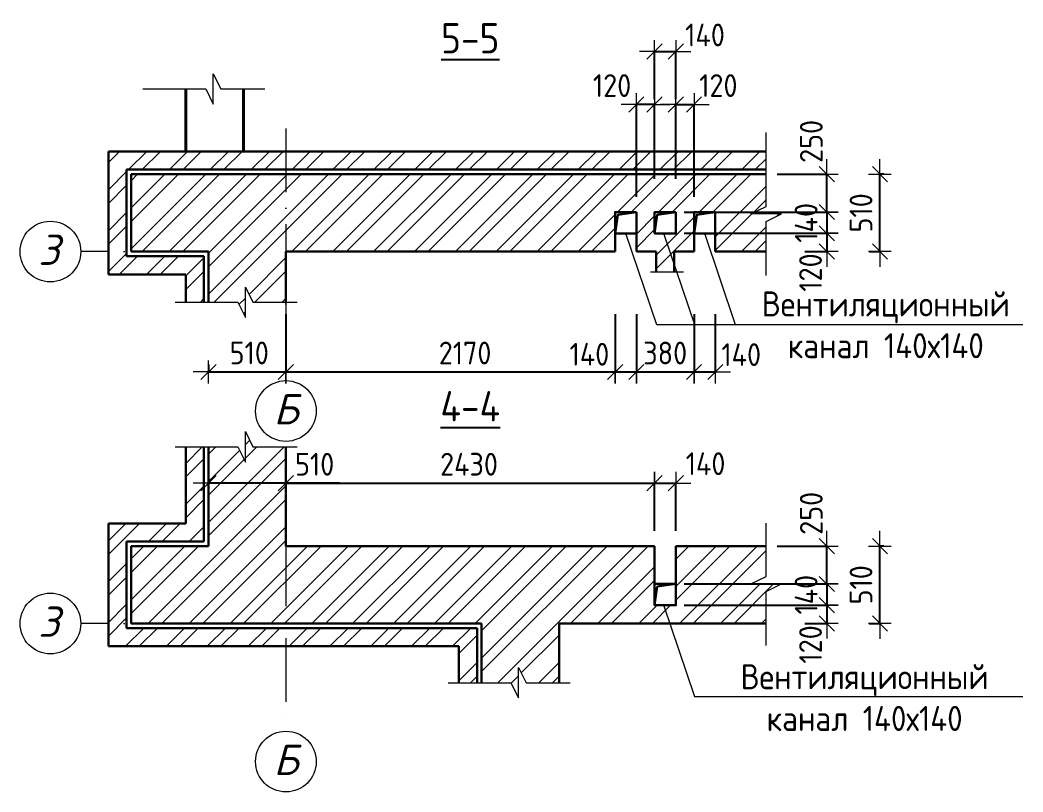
# Model space of a CAD drawing. Header units: millimetres. Extents: x 854812 to 1164625, y 589925 to 823301.
# Drawn here: x 1027617 to 1040837, y 620381 to 630555 of the extents above; entities that cross this region are included whole.
import ezdxf
from ezdxf.enums import TextEntityAlignment as Align

# ---------------------------------------------------------------- set-up
doc = ezdxf.new("R2010")
doc.units = ezdxf.units.MM
doc.linetypes.add('ACAD_ISO10W100', pattern=[18, 12, -3, 0, -3])
doc.linetypes.add('JIS_08_15', pattern=[17.25, 15, -0.75, 0.75, -0.75])
doc.layers.get('Defpoints').update_dxf_attribs({"color": 40})
doc.layers.add('F-text', color=7, linetype='Continuous')
for name, color, linetype, lineweight in [('оси', 50, 'JIS_08_15', 9), ('размеры', 215, 'Continuous', 13), ('стены', 172, 'Continuous', 30), ('текст', 7, 'Continuous', 13), ('УКАЗАТЕЛЬ', 6, 'Continuous', 13), ('штриховка', 8, 'Continuous', 9)]:
    doc.layers.add(name, color=color, linetype=linetype, lineweight=lineweight)
doc.styles.add('GOST 2.304', font='isocpeur.ttf', dxfattribs={"width": 0.9})
doc.styles.add('Isocpeur', font='isocpeui.ttf')
doc.dimstyles.new('C 2', dxfattribs={"dimscale": 100, "dimtxt": 3, "dimasz": 0.1, "dimexe": 0, "dimexo": 2, "dimgap": 1, "dimtad": 1, "dimdec": 0, "dimlfac": 0.5, "dimdsep": 46, "dimtxsty": 'GOST 2.304', "dimblk": 'A8MITTA', "dimcen": 3, "dimclrt": 256, "dimaunit": 1, "dimadec": 0, "dimazin": 0, "dimtfac": 1, "dimtdec": 0, "dimtofl": 0, "dimtmove": 1, "dimatfit": 3, "dimldrblk": 'OBLIQUE', "dimfxl": 1, "dimtolj": 1, "dimtzin": 0, "dimarcsym": 0})
pattern_1 = [(45, (150064.8, 20624.55), (-269.40768, 269.40768), []), (45, (150244.4, 20624.55), (-269.40768, 269.40768), [])]

# ---------------------------------------------------------------- blocks, each defined once
blk = doc.blocks.new('A8MITTA')
for p, q in [((0, 15), (0, -15)), ((-20, 0), (20, 0)), ((-10, -10), (10, 10))]:
    blk.add_line(p, q)
blk = doc.blocks.new('*D1234')
at = {"layer": 'Defpoints', "color": 0, "ltscale": 0.1}
for p in [(1035981, 624450), (1031121, 623621), (1035981, 623621)]:
    blk.add_point(p, dxfattribs=at)
at = {"layer": 'размеры', "color": 0, "lineweight": -2, "ltscale": 0.1}
for p, q in [((1031121, 623821), (1031121, 624450)), ((1031131, 624450), (1035971, 624450)), ((1035981, 623821), (1035981, 624450))]:
    blk.add_line(p, q, dxfattribs=at)
at = {"layer": 'размеры', "color": 0, "lineweight": -2, "ltscale": 0.1, "xscale": 10, "yscale": 10, "zscale": 10, "rotation": 180}
blk.add_blockref('A8MITTA', (1031121, 624450), dxfattribs=at)
at = {"layer": 'размеры', "color": 0, "lineweight": -2, "ltscale": 0.1, "xscale": 10, "yscale": 10, "zscale": 10}
blk.add_blockref('A8MITTA', (1035981, 624450), dxfattribs=at)
at = {"layer": 'размеры', "ltscale": 0.1, "insert": (1033535, 624700), "char_height": 300, "attachment_point": 5, "style": 'GOST 2.304'}
blk.add_mtext('\\A1;2430', dxfattribs=at)
blk = doc.blocks.new('_Oblique')
at = {"color": 0, "linetype": 'ByBlock', "lineweight": -2}
blk.add_line((-0.5, -0.5), (0.5, 0.5), dxfattribs=at)
blk = doc.blocks.new('*D1235')
at = {"layer": 'Defpoints', "color": 0, "ltscale": 0.1}
for p in [(1036261, 624450), (1035981, 623621), (1036261, 623621)]:
    blk.add_point(p, dxfattribs=at)
at = {"layer": 'размеры', "color": 0, "lineweight": -2, "ltscale": 0.1}
for p, q in [((1035981, 623821), (1035981, 624450)), ((1035991, 624450), (1036251, 624450)), ((1036261, 623821), (1036261, 624450))]:
    blk.add_line(p, q, dxfattribs=at)
at = {"layer": 'размеры', "color": 0, "lineweight": -2, "ltscale": 0.1, "xscale": 10, "yscale": 10, "zscale": 10, "rotation": 180}
blk.add_blockref('A8MITTA', (1035981, 624450), dxfattribs=at)
at = {"layer": 'размеры', "color": 0, "lineweight": -2, "ltscale": 0.1, "xscale": 10, "yscale": 10, "zscale": 10}
blk.add_blockref('A8MITTA', (1036261, 624450), dxfattribs=at)
at = {"layer": 'размеры', "ltscale": 0.1, "insert": (1036653, 624707), "char_height": 300, "attachment_point": 5, "style": 'GOST 2.304'}
blk.add_mtext('\\A1;140', dxfattribs=at)
blk = doc.blocks.new('*D1236')
at = {"layer": 'Defpoints', "color": 0, "ltscale": 0.1}
for p in [(1030101, 624450), (1030101, 624300, 0), (1031121, 624300, 0)]:
    blk.add_point(p, dxfattribs=at)
at = {"layer": 'размеры', "color": 0, "lineweight": -2, "ltscale": 0.1}
for p, q in [((1030101, 624500), (1030101, 624450)), ((1031111, 624450), (1030111, 624450)), ((1031121, 624500), (1031121, 624450)), ((1031829, 624450), (1031121, 624450))]:
    blk.add_line(p, q, dxfattribs=at)
at = {"layer": 'размеры', "color": 0, "lineweight": -2, "ltscale": 0.1, "xscale": 10, "yscale": 10, "zscale": 10, "rotation": 180}
blk.add_blockref('A8MITTA', (1030101, 624450), dxfattribs=at)
at = {"layer": 'размеры', "color": 0, "lineweight": -2, "ltscale": 0.1, "xscale": 10, "yscale": 10, "zscale": 10}
blk.add_blockref('A8MITTA', (1031121, 624450), dxfattribs=at)
at = {"layer": 'размеры', "ltscale": 0.1, "insert": (1031500, 624700), "char_height": 300, "attachment_point": 5, "style": 'GOST 2.304'}
blk.add_mtext('\\A1;510', dxfattribs=at)
blk = doc.blocks.new('*D1237')
at = {"layer": 'Defpoints', "color": 0, "ltscale": 0.1}
for p in [(1038802, 623621), (1038952, 623621), (1038609, 622601)]:
    blk.add_point(p, dxfattribs=at)
at = {"layer": 'размеры', "color": 0, "lineweight": -2, "ltscale": 0.1}
for p, q in [((1039002, 623621), (1038952, 623621)), ((1038952, 622611), (1038952, 623611)), ((1038809, 622601), (1038952, 622601))]:
    blk.add_line(p, q, dxfattribs=at)
at = {"layer": 'размеры', "color": 0, "lineweight": -2, "ltscale": 0.1, "xscale": 10, "yscale": 10, "zscale": 10}
for p, rotation in [((1038952, 623621), 90), ((1038952, 622601), 270)]:
    blk.add_blockref('A8MITTA', p, dxfattribs=dict(at, rotation=rotation))
at = {"layer": 'размеры', "ltscale": 0.1, "insert": (1038702, 623111), "char_height": 300, "attachment_point": 5, "rotation": 90, "style": 'GOST 2.304'}
blk.add_mtext('\\A1;510', dxfattribs=at)
blk = doc.blocks.new('*D1238')
at = {"layer": 'Defpoints', "color": 0, "ltscale": 0.1}
for p in [(1037398, 623621), (1038252, 623621), (1036171, 623122)]:
    blk.add_point(p, dxfattribs=at)
at = {"layer": 'размеры', "color": 0, "lineweight": -2, "ltscale": 0.1}
for p, q in [((1037598, 623621), (1038252, 623621)), ((1038252, 623132), (1038252, 623611)), ((1036371, 623122), (1038252, 623122))]:
    blk.add_line(p, q, dxfattribs=at)
at = {"layer": 'размеры', "color": 0, "lineweight": -2, "ltscale": 0.1, "xscale": 10, "yscale": 10, "zscale": 10}
for p, rotation in [((1038252, 623621), 90), ((1038252, 623122), 270)]:
    blk.add_blockref('A8MITTA', p, dxfattribs=dict(at, rotation=rotation))
at = {"layer": 'размеры', "ltscale": 0.1, "insert": (1038047, 624053), "char_height": 300, "attachment_point": 5, "rotation": 90, "style": 'GOST 2.304'}
blk.add_mtext('\\A1;250', dxfattribs=at)
blk = doc.blocks.new('*D1239')
at = {"layer": 'Defpoints', "color": 0, "ltscale": 0.1}
for p in [(1036171, 622842), (1037760, 622602), (1038252, 622602)]:
    blk.add_point(p, dxfattribs=at)
at = {"layer": 'размеры', "color": 0, "lineweight": -2, "ltscale": 0.1}
for p, q in [((1036371, 622842), (1038252, 622842)), ((1038252, 622832), (1038252, 622612)), ((1037960, 622602), (1038252, 622602))]:
    blk.add_line(p, q, dxfattribs=at)
at = {"layer": 'размеры', "color": 0, "lineweight": -2, "ltscale": 0.1, "xscale": 10, "yscale": 10, "zscale": 10}
for p, rotation in [((1038252, 622842), 90), ((1038252, 622602), 270)]:
    blk.add_blockref('A8MITTA', p, dxfattribs=dict(at, rotation=rotation))
at = {"layer": 'размеры', "ltscale": 0.1, "insert": (1038037, 622325), "char_height": 300, "attachment_point": 5, "rotation": 90, "style": 'GOST 2.304'}
blk.add_mtext('\\A1;120', dxfattribs=at)
blk = doc.blocks.new('*D1240')
at = {"layer": 'Defpoints', "color": 0, "ltscale": 0.1}
for p in [(1038000, 623122), (1038000, 622842), (1038252, 622842)]:
    blk.add_point(p, dxfattribs=at)
at = {"layer": 'размеры', "color": 0, "lineweight": -2, "ltscale": 0.1}
for p, q in [((1038200, 623122), (1038252, 623122)), ((1038252, 623112), (1038252, 622852)), ((1038200, 622842), (1038252, 622842))]:
    blk.add_line(p, q, dxfattribs=at)
at = {"layer": 'размеры', "color": 0, "lineweight": -2, "ltscale": 0.1, "xscale": 10, "yscale": 10, "zscale": 10}
for p, rotation in [((1038252, 623122), 90), ((1038252, 622842), 270)]:
    blk.add_blockref('A8MITTA', p, dxfattribs=dict(at, rotation=rotation))
at = {"layer": 'размеры', "ltscale": 0.1, "insert": (1037979, 622980), "char_height": 300, "attachment_point": 5, "rotation": 90, "style": 'GOST 2.304'}
blk.add_mtext('\\A1;140', dxfattribs=at)
blk = doc.blocks.new('*D1241')
at = {"layer": 'Defpoints', "color": 0, "ltscale": 0.1}
for p in [(1031121, 626880, 0), (1035461, 626880, 0), (1035461, 625916)]:
    blk.add_point(p, dxfattribs=at)
at = {"layer": 'размеры', "color": 0, "lineweight": -2, "ltscale": 0.1}
for p, q in [((1031121, 626680), (1031121, 625916)), ((1035461, 626680), (1035461, 625916)), ((1031131, 625916), (1035451, 625916))]:
    blk.add_line(p, q, dxfattribs=at)
at = {"layer": 'размеры', "color": 0, "lineweight": -2, "ltscale": 0.1, "xscale": 10, "yscale": 10, "zscale": 10, "rotation": 180}
blk.add_blockref('A8MITTA', (1031121, 625916), dxfattribs=at)
at = {"layer": 'размеры', "color": 0, "lineweight": -2, "ltscale": 0.1, "xscale": 10, "yscale": 10, "zscale": 10}
blk.add_blockref('A8MITTA', (1035461, 625916), dxfattribs=at)
at = {"layer": 'размеры', "ltscale": 0.1, "insert": (1033483, 626166), "char_height": 300, "attachment_point": 5, "style": 'GOST 2.304'}
blk.add_mtext('\\A1;2170', dxfattribs=at)
blk = doc.blocks.new('*D1242')
at = {"layer": 'Defpoints', "color": 0, "ltscale": 0.1}
for p in [(1030101, 626213, 0), (1031121, 626213, 0), (1031121, 625916)]:
    blk.add_point(p, dxfattribs=at)
at = {"layer": 'размеры', "color": 0, "lineweight": -2, "ltscale": 0.1}
for p, q in [((1030101, 626013), (1030101, 625916)), ((1031121, 626013), (1031121, 625916)), ((1030111, 625916), (1031111, 625916))]:
    blk.add_line(p, q, dxfattribs=at)
at = {"layer": 'размеры', "color": 0, "lineweight": -2, "ltscale": 0.1, "xscale": 10, "yscale": 10, "zscale": 10, "rotation": 180}
blk.add_blockref('A8MITTA', (1030101, 625916), dxfattribs=at)
at = {"layer": 'размеры', "color": 0, "lineweight": -2, "ltscale": 0.1, "xscale": 10, "yscale": 10, "zscale": 10}
blk.add_blockref('A8MITTA', (1031121, 625916), dxfattribs=at)
at = {"layer": 'размеры', "ltscale": 0.1, "insert": (1030638, 626167), "char_height": 300, "attachment_point": 5, "style": 'GOST 2.304'}
blk.add_mtext('\\A1;510', dxfattribs=at)
blk = doc.blocks.new('*D1243')
at = {"layer": 'Defpoints', "color": 0, "ltscale": 0.1}
for p in [(1035741, 626880, 0), (1035461, 626298), (1035741, 625916)]:
    blk.add_point(p, dxfattribs=at)
at = {"layer": 'размеры', "color": 0, "lineweight": -2, "ltscale": 0.1}
for p, q in [((1035741, 626680), (1035741, 625916)), ((1035461, 626098), (1035461, 625916)), ((1035471, 625916), (1035731, 625916))]:
    blk.add_line(p, q, dxfattribs=at)
at = {"layer": 'размеры', "color": 0, "lineweight": -2, "ltscale": 0.1, "xscale": 10, "yscale": 10, "zscale": 10, "rotation": 180}
blk.add_blockref('A8MITTA', (1035461, 625916), dxfattribs=at)
at = {"layer": 'размеры', "color": 0, "lineweight": -2, "ltscale": 0.1, "xscale": 10, "yscale": 10, "zscale": 10}
blk.add_blockref('A8MITTA', (1035741, 625916), dxfattribs=at)
at = {"layer": 'размеры', "ltscale": 0.1, "insert": (1035122, 626150), "char_height": 300, "attachment_point": 5, "style": 'GOST 2.304'}
blk.add_mtext('\\A1;140', dxfattribs=at)
blk = doc.blocks.new('*D1244')
at = {"layer": 'Defpoints', "color": 0, "ltscale": 0.1}
for p in [(1035741, 626880, 0), (1036501, 626880, 0), (1036501, 625916)]:
    blk.add_point(p, dxfattribs=at)
at = {"layer": 'размеры', "color": 0, "lineweight": -2, "ltscale": 0.1}
for p, q in [((1035741, 626680), (1035741, 625916)), ((1036501, 626680), (1036501, 625916)), ((1035751, 625916), (1036491, 625916))]:
    blk.add_line(p, q, dxfattribs=at)
at = {"layer": 'размеры', "color": 0, "lineweight": -2, "ltscale": 0.1, "xscale": 10, "yscale": 10, "zscale": 10, "rotation": 180}
blk.add_blockref('A8MITTA', (1035741, 625916), dxfattribs=at)
at = {"layer": 'размеры', "color": 0, "lineweight": -2, "ltscale": 0.1, "xscale": 10, "yscale": 10, "zscale": 10}
blk.add_blockref('A8MITTA', (1036501, 625916), dxfattribs=at)
at = {"layer": 'размеры', "ltscale": 0.1, "insert": (1036121, 626166), "char_height": 300, "attachment_point": 5, "style": 'GOST 2.304'}
blk.add_mtext('\\A1;380', dxfattribs=at)
blk = doc.blocks.new('*D1245')
at = {"layer": 'Defpoints', "color": 0, "ltscale": 0.1}
for p in [(1036501, 626880, 0), (1036781, 626880, 0), (1036781, 625916)]:
    blk.add_point(p, dxfattribs=at)
at = {"layer": 'размеры', "color": 0, "lineweight": -2, "ltscale": 0.1}
for p, q in [((1036501, 626680), (1036501, 625916)), ((1036781, 626680), (1036781, 625916)), ((1036511, 625916), (1036771, 625916))]:
    blk.add_line(p, q, dxfattribs=at)
at = {"layer": 'размеры', "color": 0, "lineweight": -2, "ltscale": 0.1, "xscale": 10, "yscale": 10, "zscale": 10, "rotation": 180}
blk.add_blockref('A8MITTA', (1036501, 625916), dxfattribs=at)
at = {"layer": 'размеры', "color": 0, "lineweight": -2, "ltscale": 0.1, "xscale": 10, "yscale": 10, "zscale": 10}
blk.add_blockref('A8MITTA', (1036781, 625916), dxfattribs=at)
at = {"layer": 'размеры', "ltscale": 0.1, "insert": (1037123, 626145), "char_height": 300, "attachment_point": 5, "style": 'GOST 2.304'}
blk.add_mtext('\\A1;140', dxfattribs=at)
blk = doc.blocks.new('*D1246')
at = {"layer": 'Defpoints', "color": 0, "ltscale": 0.1}
for p in [(1038802, 628523), (1038952, 628523), (1038609, 627503)]:
    blk.add_point(p, dxfattribs=at)
at = {"layer": 'размеры', "color": 0, "lineweight": -2, "ltscale": 0.1}
for p, q in [((1039002, 628523), (1038952, 628523)), ((1038952, 627513), (1038952, 628513)), ((1038809, 627503), (1038952, 627503))]:
    blk.add_line(p, q, dxfattribs=at)
at = {"layer": 'размеры', "color": 0, "lineweight": -2, "ltscale": 0.1, "xscale": 10, "yscale": 10, "zscale": 10}
for p, rotation in [((1038952, 628523), 90), ((1038952, 627503), 270)]:
    blk.add_blockref('A8MITTA', p, dxfattribs=dict(at, rotation=rotation))
at = {"layer": 'размеры', "ltscale": 0.1, "insert": (1038702, 628013), "char_height": 300, "attachment_point": 5, "rotation": 90, "style": 'GOST 2.304'}
blk.add_mtext('\\A1;510', dxfattribs=at)
blk = doc.blocks.new('*D1247')
at = {"layer": 'Defpoints', "color": 0, "ltscale": 0.1}
for p in [(1037398, 628523), (1038252, 628523), (1036171, 628024)]:
    blk.add_point(p, dxfattribs=at)
at = {"layer": 'размеры', "color": 0, "lineweight": -2, "ltscale": 0.1}
for p, q in [((1037598, 628523), (1038252, 628523)), ((1038252, 628034), (1038252, 628513)), ((1036371, 628024), (1038252, 628024))]:
    blk.add_line(p, q, dxfattribs=at)
at = {"layer": 'размеры', "color": 0, "lineweight": -2, "ltscale": 0.1, "xscale": 10, "yscale": 10, "zscale": 10}
for p, rotation in [((1038252, 628523), 90), ((1038252, 628024), 270)]:
    blk.add_blockref('A8MITTA', p, dxfattribs=dict(at, rotation=rotation))
at = {"layer": 'размеры', "ltscale": 0.1, "insert": (1038047, 628955), "char_height": 300, "attachment_point": 5, "rotation": 90, "style": 'GOST 2.304'}
blk.add_mtext('\\A1;250', dxfattribs=at)
blk = doc.blocks.new('*D1248')
at = {"layer": 'Defpoints', "color": 0, "ltscale": 0.1}
for p in [(1036171, 627744), (1037760, 627504), (1038252, 627504)]:
    blk.add_point(p, dxfattribs=at)
at = {"layer": 'размеры', "color": 0, "lineweight": -2, "ltscale": 0.1}
for p, q in [((1036371, 627744), (1038252, 627744)), ((1038252, 627734), (1038252, 627514)), ((1037960, 627504), (1038252, 627504))]:
    blk.add_line(p, q, dxfattribs=at)
at = {"layer": 'размеры', "color": 0, "lineweight": -2, "ltscale": 0.1, "xscale": 10, "yscale": 10, "zscale": 10}
for p, rotation in [((1038252, 627744), 90), ((1038252, 627504), 270)]:
    blk.add_blockref('A8MITTA', p, dxfattribs=dict(at, rotation=rotation))
at = {"layer": 'размеры', "ltscale": 0.1, "insert": (1038037, 627227), "char_height": 300, "attachment_point": 5, "rotation": 90, "style": 'GOST 2.304'}
blk.add_mtext('\\A1;120', dxfattribs=at)
blk = doc.blocks.new('*D1249')
at = {"layer": 'Defpoints', "color": 0, "ltscale": 0.1}
for p in [(1038000, 628024), (1038000, 627744), (1038252, 627744)]:
    blk.add_point(p, dxfattribs=at)
at = {"layer": 'размеры', "color": 0, "lineweight": -2, "ltscale": 0.1}
for p, q in [((1038200, 628024), (1038252, 628024)), ((1038252, 628014), (1038252, 627754)), ((1038200, 627744), (1038252, 627744))]:
    blk.add_line(p, q, dxfattribs=at)
at = {"layer": 'размеры', "color": 0, "lineweight": -2, "ltscale": 0.1, "xscale": 10, "yscale": 10, "zscale": 10}
for p, rotation in [((1038252, 628024), 90), ((1038252, 627744), 270)]:
    blk.add_blockref('A8MITTA', p, dxfattribs=dict(at, rotation=rotation))
at = {"layer": 'размеры', "ltscale": 0.1, "insert": (1037979, 627882), "char_height": 300, "attachment_point": 5, "rotation": 90, "style": 'GOST 2.304'}
blk.add_mtext('\\A1;140', dxfattribs=at)
blk = doc.blocks.new('*D1250')
at = {"layer": 'Defpoints', "color": 0, "ltscale": 0.1}
for p in [(1036261, 630141), (1035981, 629312), (1036261, 629312)]:
    blk.add_point(p, dxfattribs=at)
at = {"layer": 'размеры', "color": 0, "lineweight": -2, "ltscale": 0.1}
for p, q in [((1035981, 629512), (1035981, 630141)), ((1035991, 630141), (1036251, 630141)), ((1036261, 629512), (1036261, 630141))]:
    blk.add_line(p, q, dxfattribs=at)
at = {"layer": 'размеры', "color": 0, "lineweight": -2, "ltscale": 0.1, "xscale": 10, "yscale": 10, "zscale": 10, "rotation": 180}
blk.add_blockref('A8MITTA', (1035981, 630141), dxfattribs=at)
at = {"layer": 'размеры', "color": 0, "lineweight": -2, "ltscale": 0.1, "xscale": 10, "yscale": 10, "zscale": 10}
blk.add_blockref('A8MITTA', (1036261, 630141), dxfattribs=at)
at = {"layer": 'размеры', "ltscale": 0.1, "insert": (1036646, 630358), "char_height": 300, "attachment_point": 5, "style": 'GOST 2.304'}
blk.add_mtext('\\A1;140', dxfattribs=at)
blk = doc.blocks.new('*D1251')
at = {"layer": 'Defpoints', "color": 0, "ltscale": 0.1}
for p in [(1035741, 629441), (1035981, 628264), (1035741, 628024)]:
    blk.add_point(p, dxfattribs=at)
at = {"layer": 'размеры', "color": 0, "lineweight": -2, "ltscale": 0.1}
for p, q in [((1035741, 628224), (1035741, 629441)), ((1035971, 629441), (1035751, 629441)), ((1035981, 628464), (1035981, 629441))]:
    blk.add_line(p, q, dxfattribs=at)
at = {"layer": 'размеры', "color": 0, "lineweight": -2, "ltscale": 0.1, "xscale": 10, "yscale": 10, "zscale": 10, "rotation": 180}
blk.add_blockref('A8MITTA', (1035741, 629441), dxfattribs=at)
at = {"layer": 'размеры', "color": 0, "lineweight": -2, "ltscale": 0.1, "xscale": 10, "yscale": 10, "zscale": 10}
blk.add_blockref('A8MITTA', (1035981, 629441), dxfattribs=at)
at = {"layer": 'размеры', "ltscale": 0.1, "insert": (1035421, 629691), "char_height": 300, "attachment_point": 5, "style": 'GOST 2.304'}
blk.add_mtext('\\A1;120', dxfattribs=at)
blk = doc.blocks.new('*D1252')
at = {"layer": 'Defpoints', "color": 0, "ltscale": 0.1}
for p in [(1036501, 629441), (1036261, 628264), (1036501, 628024)]:
    blk.add_point(p, dxfattribs=at)
at = {"layer": 'размеры', "color": 0, "lineweight": -2, "ltscale": 0.1}
for p, q in [((1036261, 628464), (1036261, 629441)), ((1036271, 629441), (1036491, 629441)), ((1036501, 628224), (1036501, 629441))]:
    blk.add_line(p, q, dxfattribs=at)
at = {"layer": 'размеры', "color": 0, "lineweight": -2, "ltscale": 0.1, "xscale": 10, "yscale": 10, "zscale": 10, "rotation": 180}
blk.add_blockref('A8MITTA', (1036261, 629441), dxfattribs=at)
at = {"layer": 'размеры', "color": 0, "lineweight": -2, "ltscale": 0.1, "xscale": 10, "yscale": 10, "zscale": 10}
blk.add_blockref('A8MITTA', (1036501, 629441), dxfattribs=at)
at = {"layer": 'размеры', "ltscale": 0.1, "insert": (1036822, 629691), "char_height": 300, "attachment_point": 5, "style": 'GOST 2.304'}
blk.add_mtext('\\A1;120', dxfattribs=at)

msp = doc.modelspace()

# ---------------------------------------------------------------- hatches: boundary and pattern name
at = {"layer": 'штриховка', "ltscale": 0.1}
h = msp.add_hatch(dxfattribs=at)
h.set_pattern_fill('ANSI32', color=256, scale=40, style=0)
h.set_pattern_definition(pattern_1)
h.paths.add_polyline_path([(1028781.4, 628822.9), (1028781.4, 627502.9), (1029021.4, 627502.9), (1029021.4, 628582.9), (1037452.1, 628582.9), (1037452.1, 628822.9)])
h.paths.add_polyline_path([(1029021.4, 627442.9), (1029021.4, 627502.9), (1028781.4, 627502.9), (1028781.4, 627203), (1029801.4, 627203), (1029801.4, 626836), (1030041.4, 626836), (1030041.4, 627442.9)])
h = msp.add_hatch(dxfattribs=at)
h.set_pattern_fill('ANSI32', color=256, scale=40, style=0)
h.set_pattern_definition(pattern_1)
h.paths.add_polyline_path([(1035461.4, 627502.9), (1035461.4, 627743.5), (1035461.4, 628023.5), (1035741.4, 628023.5), (1035741.4, 627743.5), (1035741.4, 627502.9), (1036001.4, 627502.9), (1036001.4, 627234), (1036241.4, 627234), (1036241.4, 627502.9), (1036501.4, 627502.9), (1036501.4, 627743.5), (1036501.4, 628023.5), (1036781.4, 628023.5), (1036781.4, 627743.5), (1036781.4, 627502.9), (1037452.1, 627502.9), (1037452.1, 627898.7), (1037652.1, 627998.7), (1037252.1, 627998.7), (1037452.1, 628098.7), (1037452.1, 628522.9), (1029081.4, 628522.9), (1029081.4, 627502.9), (1030041.4, 627502.9), (1030101.4, 627502.9), (1030101.4, 626836), (1030486.6, 626836), (1030586.6, 626636), (1030586.6, 627036), (1030686.6, 626836), (1031121.4, 626836), (1031121.4, 627502.9)])
h.paths.add_polyline_path([(1035981.4, 628023.5), (1036261.4, 628023.5), (1036261.4, 627743.5), (1035981.4, 627743.5)], flags=16)
h = msp.add_hatch(dxfattribs=at)
h.set_pattern_fill('ANSI32', color=256, scale=40, style=0)
h.set_pattern_definition([(45, (150064.8, 21387.5), (-269.40768, 269.40768), []), (45, (150244.4, 21387.5), (-269.40768, 269.40768), [])])
h.paths.add_polyline_path([(1030101.4, 623621), (1029081.4, 623621), (1029081.4, 622601), (1030101.4, 622601), (1031121.4, 622601), (1031121.4, 624929.6), (1030686.6, 624929.6), (1030586.6, 625129.6), (1030586.6, 624729.6), (1030486.6, 624929.6), (1030101.4, 624929.6)])
h.paths.add_polyline_path([(1028781.4, 623921), (1028781.4, 622601), (1029021.4, 622601), (1029021.4, 623681), (1030041.4, 623681), (1030041.4, 624929.6), (1029801.4, 624929.6), (1029801.4, 623921)])
h.paths.add_polyline_path([(1030041.4, 622541), (1029021.4, 622541), (1029021.4, 622601), (1028781.4, 622601), (1028781.4, 622301), (1029801.4, 622301), (1031121.4, 622301), (1031121.4, 622541)])
h.paths.add_polyline_path([(1031121.4, 622541), (1031121.4, 622301), (1033401.4, 622301), (1033401.4, 621821), (1033641.4, 621821), (1033641.4, 622541)], flags=17)
h.paths.add_polyline_path([(1033701.4, 622601), (1033701.4, 621821), (1034086.6, 621821), (1034186.6, 621621), (1034186.6, 622021), (1034286.6, 621821), (1034721.4, 621821), (1034721.4, 622601), (1036182.4, 622601), (1036100.8, 622841.6), (1035981.4, 622841.6), (1035981.4, 623121.6), (1035981.4, 623621), (1031121.4, 623621), (1031121.4, 622601)])
h.paths.add_polyline_path([(1037452.1, 622601), (1037452.1, 623021.6), (1037652.1, 623121.6), (1037252.1, 623121.6), (1037452.1, 623221.6), (1037452.1, 623621), (1036261.4, 623621), (1036261.4, 623121.6), (1036261.4, 622841.6), (1036100.8, 622841.6), (1036182.4, 622601)])

# ---------------------------------------------------------------- linework, layer by layer
at = {"layer": 'оси', "color": 7, "linetype": 'ACAD_ISO10W100', "ltscale": 70}
for p, q in [((1031121.4, 629124.5, 0), (1031121.4, 625801.7, 0)), ((1030041.4, 627502.9, 0), (1028416.9, 627502.9, 0)), ((1031121.4, 626836, 0), (1031121.4, 626082.8, 0)), ((1031121.4, 624929.6, 0), (1031121.4, 621180.9, 0)), ((1030041.4, 622601, 0), (1028416.9, 622601, 0))]:
    msp.add_line(p, q, dxfattribs=at)
at = {"layer": 'стены', "ltscale": 0.1}
for p, q in [((1028781.4, 627202.9, 0), (1028781.4, 628822.9, 0)), ((1037452.1, 628822.9, 0), (1028781.4, 628822.9, 0)), ((1031121.4, 628822.9, 0), (1031121.4, 628822.9, 0)), ((1029021.4, 627442.9, 0), (1029021.4, 628582.9, 0)), ((1037452.1, 628582.9, 0), (1029021.4, 628582.9, 0)), ((1037452.1, 628522.9, 0), (1029081.4, 628522.9, 0)), ((1029081.4, 627502.9, 0), (1029081.4, 628522.9, 0)), ((1035461.4, 627743.5, 0), (1035461.4, 627502.9, 0)), ((1035741.4, 627743.5, 0), (1035741.4, 627502.9, 0)), ((1036501.4, 627743.5, 0), (1036501.4, 627502.9, 0)), ((1036781.4, 627743.5, 0), (1036781.4, 627502.9, 0)), ((1030041.4, 627442.9, 0), (1029021.4, 627442.9, 0)), ((1030101.4, 627502.9, 0), (1029081.4, 627502.9, 0)), ((1030041.4, 627442.9, 0), (1030041.4, 626836, 0)), ((1030101.4, 627502.9, 0), (1030101.4, 626836, 0)), ((1031121.4, 627502.9, 0), (1031121.4, 626836, 0)), ((1035461.4, 627502.9, 0), (1031121.4, 627502.9, 0)), ((1036001.4, 627502.9, 0), (1035741.4, 627502.9, 0)), ((1036001.4, 627502.9, 0), (1035741.4, 627502.9, 0)), ((1036001.4, 627502.9, 0), (1036001.4, 627234, 0)), ((1036501.4, 627502.9, 0), (1036241.4, 627502.9, 0)), ((1036241.4, 627502.9, 0), (1036241.4, 627234, 0)), ((1036501.4, 627502.9, 0), (1036241.4, 627502.9, 0)), ((1037452.1, 627502.9, 0), (1036781.4, 627502.9, 0)), ((1029801.4, 627203, 0), (1028781.4, 627203, 0)), ((1029801.4, 627203, 0), (1029801.4, 626836, 0)), ((1029801.4, 623921, 0), (1029801.4, 624929.6, 0)), ((1030041.4, 623681, 0), (1030041.4, 624929.6, 0)), ((1030101.4, 623621, 0), (1030101.4, 624929.6, 0)), ((1031121.4, 623621, 0), (1031121.4, 624929.6, 0)), ((1028781.4, 622301, 0), (1028781.4, 623921, 0)), ((1029801.4, 623921, 0), (1028781.4, 623921, 0)), ((1029021.4, 622541, 0), (1029021.4, 623681, 0)), ((1030041.4, 623681, 0), (1029021.4, 623681, 0)), ((1029081.4, 622601, 0), (1029081.4, 623621, 0)), ((1030101.4, 623621, 0), (1029081.4, 623621, 0)), ((1035981.4, 623621, 0), (1031121.4, 623621, 0)), ((1035981.4, 623121.6, 0), (1035981.4, 623621, 0)), ((1037452.1, 623621, 0), (1036261.4, 623621, 0)), ((1036261.4, 623121.6, 0), (1036261.4, 623621, 0)), ((1033641.4, 622541, 0), (1029021.4, 622541, 0)), ((1033701.4, 622601, 0), (1029081.4, 622601, 0)), ((1033641.4, 622541, 0), (1033641.4, 621821, 0)), ((1033701.4, 622601, 0), (1033701.4, 621821, 0)), ((1034721.4, 622601, 0), (1034721.4, 621821, 0)), ((1037452.1, 622601, 0), (1034721.4, 622601, 0)), ((1029801.4, 622301, 0), (1028781.4, 622301, 0)), ((1033401.4, 622301, 0), (1029801.4, 622301, 0)), ((1033401.4, 622301, 0), (1033401.4, 621821, 0))]:
    msp.add_line(p, q, dxfattribs=at)
at = {"layer": 'стены', "color": 44, "lineweight": 40, "ltscale": 0.1, "true_color": 0xab6317, "elevation": 0}
for points in [[(1029801.4, 628822.9), (1029801.4, 629646.5)], [(1030561.4, 628822.9), (1030561.4, 629646.5)]]:
    msp.add_lwpolyline(points, dxfattribs=at)
at = {"layer": 'стены', "ltscale": 0.1, "elevation": 0}
for points in [[(1035461.4, 627743.5), (1035497.3, 627988.8), (1035741.4, 628023.5)], [(1035981.4, 627743.5), (1036017.3, 627988.8), (1036261.4, 628023.5)], [(1036501.4, 627743.5), (1036537.3, 627988.8), (1036781.4, 628023.5)], [(1035981.4, 622841.6), (1036017.3, 623086.9), (1036261.4, 623121.6)]]:
    msp.add_lwpolyline(points, dxfattribs=at)
for points in [[(1035741.4, 628023.5), (1035461.4, 628023.5), (1035461.4, 627743.5), (1035741.4, 627743.5)], [(1036261.4, 628023.5), (1035981.4, 628023.5), (1035981.4, 627743.5), (1036261.4, 627743.5)], [(1036781.4, 628023.5), (1036501.4, 628023.5), (1036501.4, 627743.5), (1036781.4, 627743.5)], [(1036261.4, 623121.6), (1035981.4, 623121.6), (1035981.4, 622841.6), (1036261.4, 622841.6)]]:
    msp.add_lwpolyline(points, close=True, dxfattribs=at)
at = {"layer": 'текст', "color": 7}
for centre in [(1028016.9, 627502.9, 0), (1031121.4, 625401.7, 0), (1028016.9, 622601, 0), (1031121.4, 620780.9, 0)]:
    msp.add_circle(centre, 400, dxfattribs=at)
at = {"layer": 'УКАЗАТЕЛЬ', "ltscale": 0.1}
for p, q in [((1036010, 626537.7, 0), (1035601.4, 627743.5, 0)), ((1036509.6, 626537.1, 0), (1036101, 627742.9, 0)), ((1037050, 626537.7, 0), (1036641.4, 627743.5, 0)), ((1036509.6, 621635.1, 0), (1036101, 622841, 0))]:
    msp.add_line(p, q, dxfattribs=at)
at = {"layer": 'УКАЗАТЕЛЬ', "ltscale": 100}
msp.add_line((1035925.8, 627234, 0), (1036363.9, 627234, 0), dxfattribs=at)
at = {"layer": 'УКАЗАТЕЛЬ', "ltscale": 100, "elevation": 0}
for points in [[(1029237.1, 629646.5), (1030063.9, 629646.5), (1030163.9, 629446.5), (1030163.9, 629846.5), (1030263.9, 629646.5), (1030845.6, 629646.5)], [(1037452.1, 627188.9), (1037452.1, 627898.7), (1037652.1, 627998.7), (1037252.1, 627998.7), (1037452.1, 628098.7), (1037452.1, 629072.9)], [(1029659.8, 626836), (1030486.6, 626836), (1030586.6, 626636), (1030586.6, 627036), (1030686.6, 626836), (1031268.3, 626836)], [(1029659.8, 624929.6), (1030486.6, 624929.6), (1030586.6, 624729.6), (1030586.6, 625129.6), (1030686.6, 624929.6), (1031268.3, 624929.6)], [(1037452.1, 622311.8), (1037452.1, 623021.6), (1037652.1, 623121.6), (1037252.1, 623121.6), (1037452.1, 623221.6), (1037452.1, 623924.5)], [(1033259.8, 621821), (1034086.6, 621821), (1034186.6, 621621), (1034186.6, 622021), (1034286.6, 621821), (1034868.3, 621821)]]:
    msp.add_lwpolyline(points, dxfattribs=at)
at = {"layer": 'УКАЗАТЕЛЬ', "ltscale": 0.1, "elevation": 0}
for points in [[(1040836.9, 626537.7), (1036010, 626537.7)], [(1040836.9, 621635.7), (1036509.4, 621635.7)]]:
    msp.add_lwpolyline(points, dxfattribs=at)

# ---------------------------------------------------------------- texts
at = {"layer": 'F-text', "linetype": 'Continuous', "attachment_point": 5, "style": 'GOST 2.304'}
for s, insert, char_height, width in [('{\\L5-5}', (1033551.5, 630315, 0), 400, 1149.764), ('Вентиляционный канал 140х140', (1039029.1, 626537.7, 0), 330, 3920.033), ('{\\L4-4}', (1033551.5, 625464.3, 0), 400, 1149.764), ('Вентиляционный канал 140х140', (1038749.8, 621624.6, 0), 330, 4482.423)]:
    msp.add_mtext(s, dxfattribs=dict(at, insert=insert, char_height=char_height, width=width))
at = {"layer": 'текст', "color": 7, "style": 'Isocpeur'}
for s, p in [('3', (1027997.3, 627326.5, 0)), ('Б', (1031121.8, 625225.3, 0)), ('3', (1027997.3, 622424.6, 0)), ('Б', (1031121.8, 620604.5, 0))]:
    msp.add_text(s, height=400, dxfattribs=at).set_placement(p, align=Align.CENTER)

# ---------------------------------------------------------------- dimensions: what is measured, and where the dimension line sits
at = {"layer": 'размеры', "ltscale": 0.1}
for base, p1, p2, picture, middle in [((1036261.4, 630140.8, 0), (1035981.4, 629311.8, 0), (1036261.4, 629311.8, 0), '*D1250', (1036646.3, 630357.7, 0)), ((1035741.4, 625916.4, 0), (1035461.4, 626298.2, 0), (1035741.4, 626880, 0), '*D1243', (1035121.7, 626149.6, 0)), ((1036781.4, 625916.4, 0), (1036501.4, 626880, 0), (1036781.4, 626880, 0), '*D1245', (1037122.7, 626145, 0)), ((1031121.4, 625916.4, 0), (1030101.4, 626213.2, 0), (1031121.4, 626213.2, 0), '*D1242', (1030637.7, 626167.3, 0)), ((1036261.4, 624450.4, 0), (1035981.4, 623621, 0), (1036261.4, 623621, 0), '*D1235', (1036653.5, 624707.5, 0))]:
    dim = msp.add_linear_dim(base=base, p1=p1, p2=p2, dimstyle='C 2', override={"dimtmove": 2}, dxfattribs=at)
    dim.commit()
    dim.dimension.update_dxf_attribs({"geometry": picture, "text_midpoint": middle, "dimtype": 160})
for base, p1, p2, picture, middle in [((1035741.4, 629440.8, 0), (1035981.4, 628264.1, 0), (1035741.4, 628023.5, 0), '*D1251', (1035420.7, 629440.8, 0)), ((1035461.4, 625916.4, 0), (1031121.4, 626880, 0), (1035461.4, 626880, 0), '*D1241', (1033483.4, 625916.4, 0)), ((1030101.4, 624450.4, 0), (1031121.4, 624300.4, 0), (1030101.4, 624300.4, 0), '*D1236', (1031499.8, 624450.4, 0)), ((1035981.4, 624450.4, 0), (1031121.4, 623621, 0), (1035981.4, 623621, 0), '*D1234', (1033534.6, 624450.4, 0))]:
    dim = msp.add_linear_dim(base=base, p1=p1, p2=p2, dimstyle='C 2', dxfattribs=at)
    dim.commit()
    dim.dimension.update_dxf_attribs({"geometry": picture, "text_midpoint": middle, "dimtype": 160})
dim = msp.add_linear_dim(base=(1036501.4, 629440.8, 0), p1=(1036261.4, 628264.1, 0), p2=(1036501.4, 628023.5, 0), angle=180, dimstyle='C 2', dxfattribs=at)
dim.commit()
dim.dimension.update_dxf_attribs({"geometry": '*D1252', "text_midpoint": (1036822.1, 629440.8, 0), "dimtype": 160})
for base, p1, p2, angle, picture, middle in [((1038251.9, 628522.9, 0), (1036171.3, 628023.5, 0), (1037398.2, 628522.9, 0), 90, '*D1247', (1038047.1, 628954.8, 0)), ((1038251.9, 627743.5, 0), (1038000.5, 628023.5, 0), (1038000.5, 627743.5, 0), 90, '*D1249', (1037979.4, 627881.6, 0)), ((1038251.9, 627503.6, 0), (1036171.3, 627743.5, 0), (1037760, 627503.6, 0), 270, '*D1248', (1038037.4, 627226.9, 0)), ((1038251.9, 623621, 0), (1036171.3, 623121.6, 0), (1037398.2, 623621, 0), 90, '*D1238', (1038047.1, 624052.9, 0)), ((1038251.9, 622841.6, 0), (1038000.5, 623121.6, 0), (1038000.5, 622841.6, 0), 90, '*D1240', (1037979.4, 622979.7, 0)), ((1038251.9, 622601.7, 0), (1036171.3, 622841.6, 0), (1037760, 622601.7, 0), 270, '*D1239', (1038037.4, 622325, 0))]:
    dim = msp.add_linear_dim(base=base, p1=p1, p2=p2, angle=angle, dimstyle='C 2', override={"dimtmove": 2}, dxfattribs=at)
    dim.commit()
    dim.dimension.update_dxf_attribs({"geometry": picture, "text_midpoint": middle, "dimtype": 160})
for base, p1, p2, picture, middle in [((1038951.9, 628522.9, 0), (1038608.5, 627503.4, 0), (1038801.9, 628522.9, 0), '*D1246', (1038701.9, 628013.2, 0)), ((1038951.9, 623621, 0), (1038608.5, 622601.5, 0), (1038801.9, 623621, 0), '*D1237', (1038701.9, 623111.2, 0))]:
    dim = msp.add_linear_dim(base=base, p1=p1, p2=p2, angle=90, dimstyle='C 2', override={"dimtmove": 2}, dxfattribs=at)
    dim.commit()
    dim.dimension.update_dxf_attribs({"geometry": picture, "text_midpoint": middle})
dim = msp.add_linear_dim(base=(1036501.4, 625916.4, 0), p1=(1035741.4, 626880, 0), p2=(1036501.4, 626880, 0), dimstyle='C 2', dxfattribs=at)
dim.commit()
dim.dimension.update_dxf_attribs({"geometry": '*D1244', "text_midpoint": (1036121.4, 626166.4, 0)})

doc.saveas('drawing.dxf')
